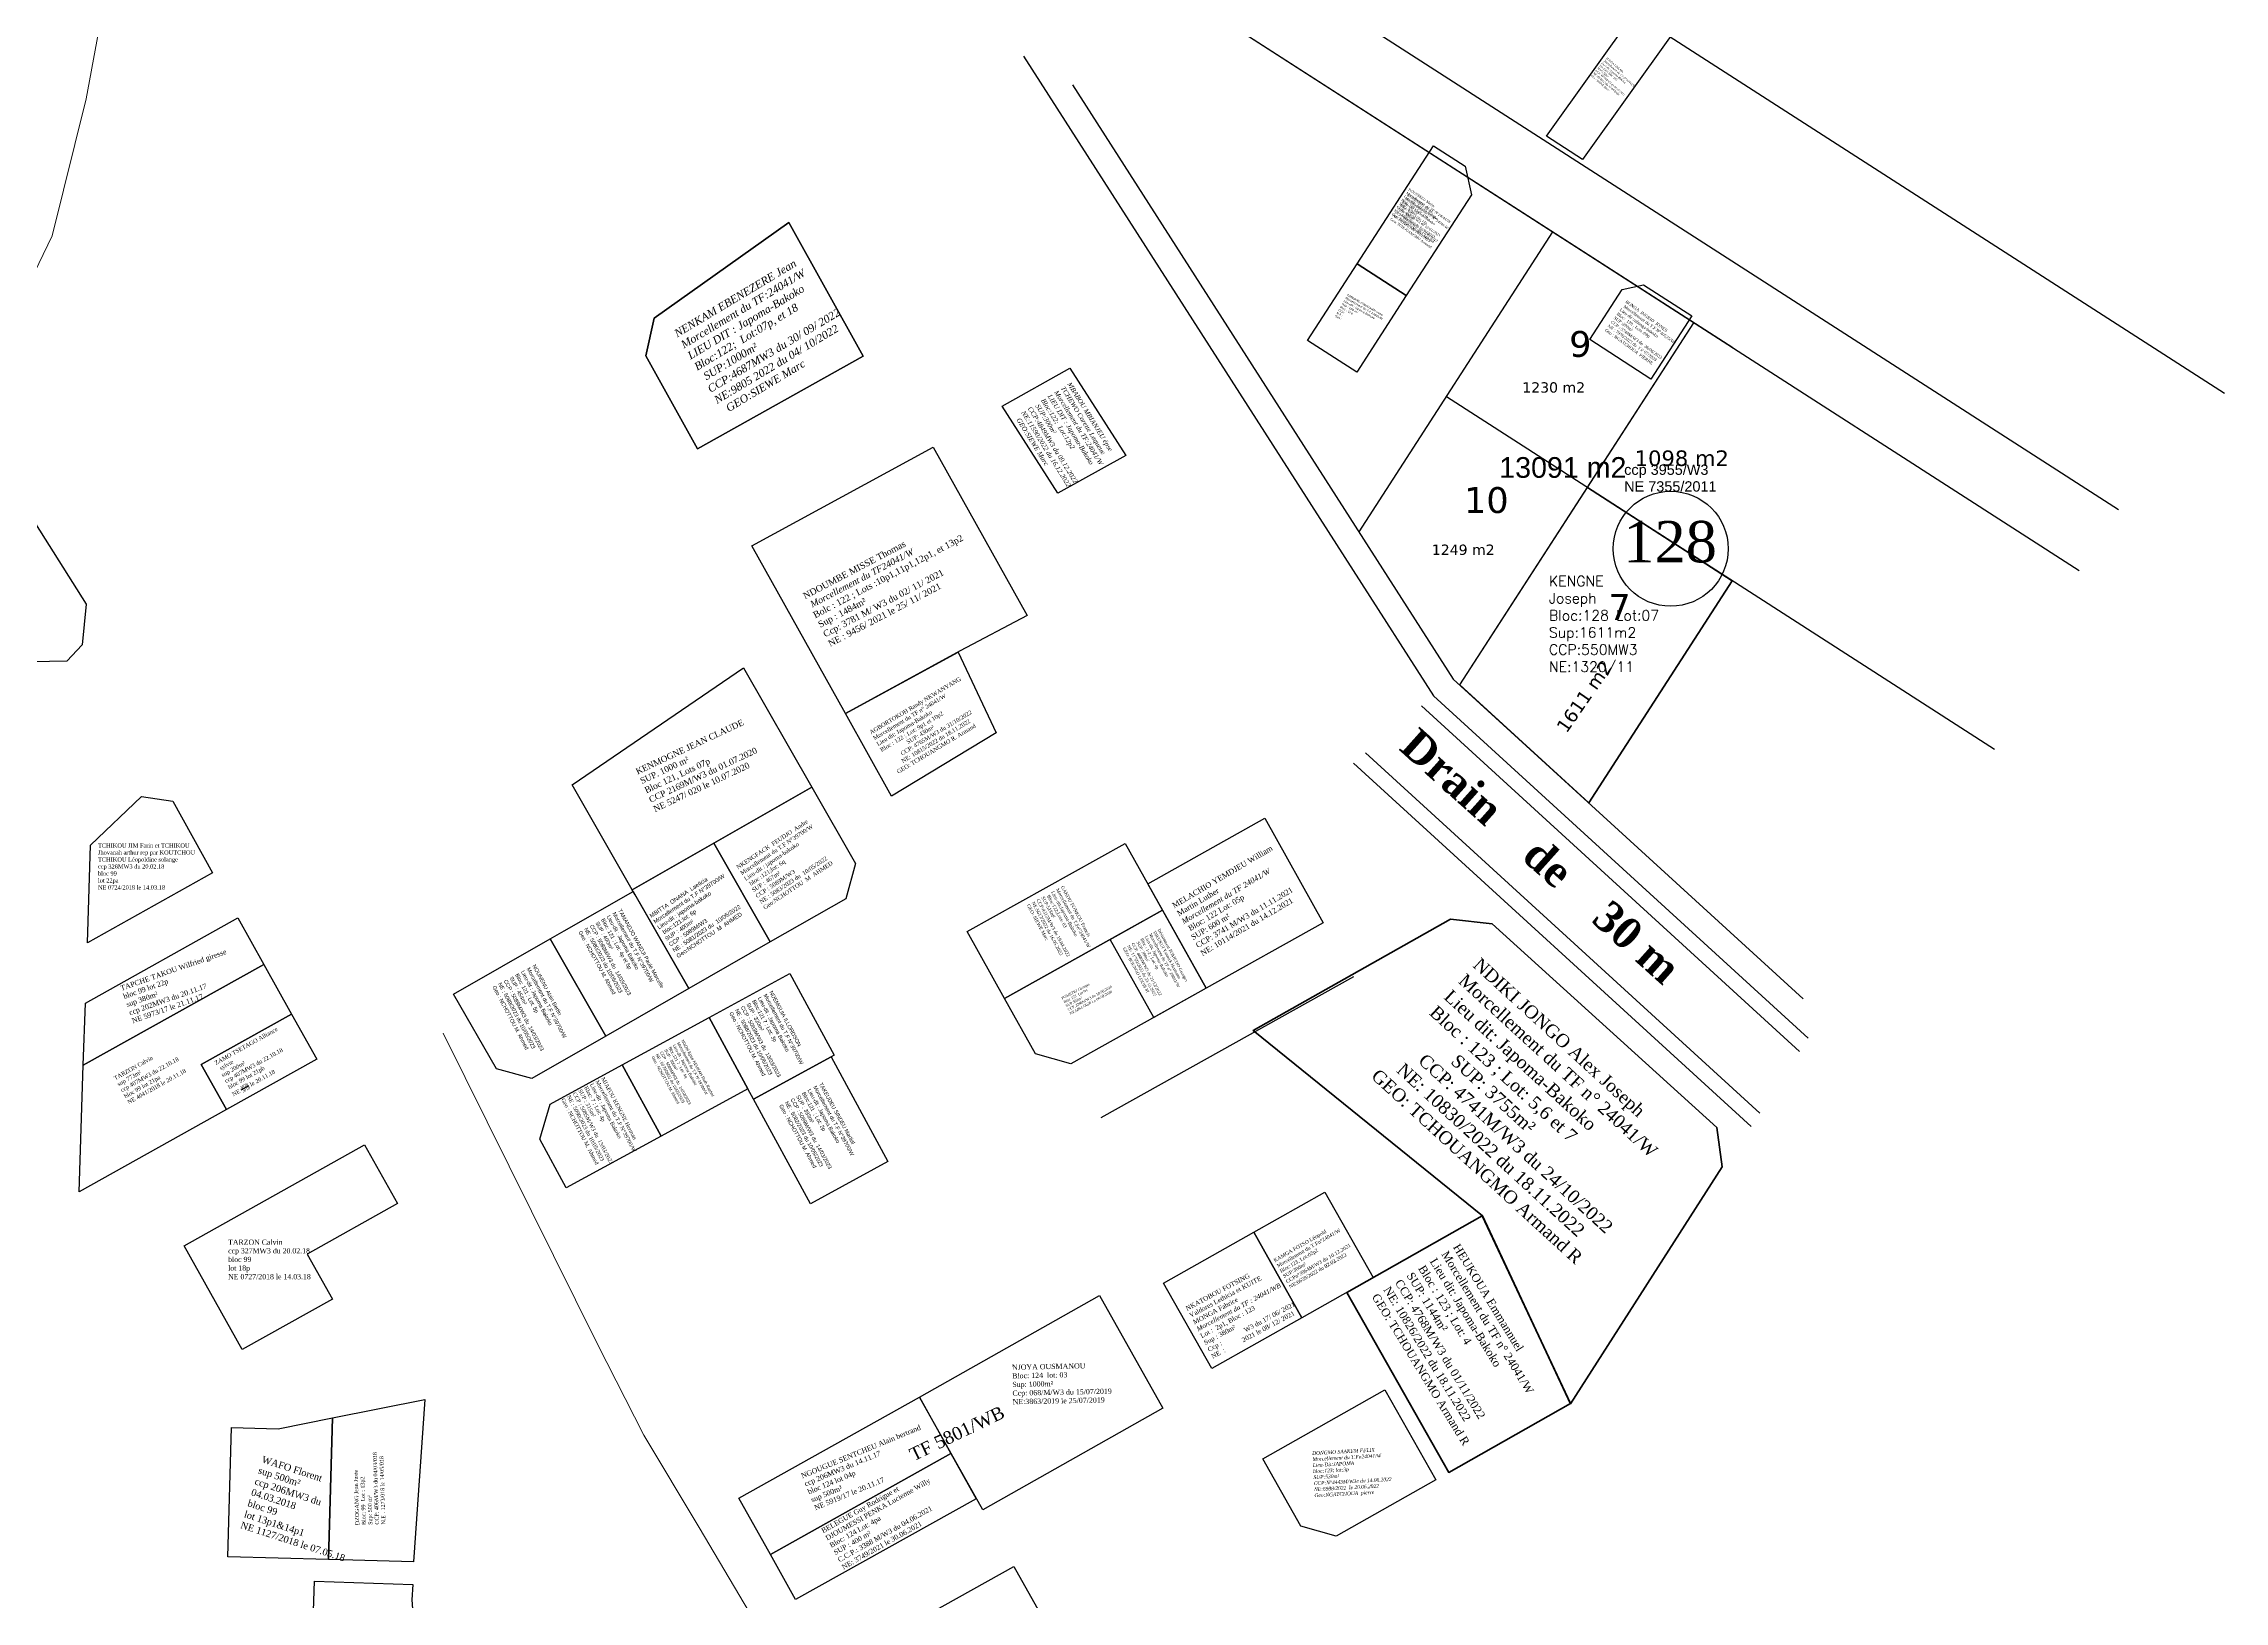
# Model space of a CAD drawing. Header units: millimetres. Extents: x 587399 to 927168, y 438565 to 1444955.
# Drawn here: x 590356 to 590777.9, y 444278.1 to 444579.3 of the extents above; entities that cross this region are included whole.
import ezdxf
from ezdxf.enums import TextEntityAlignment as Align

# ---------------------------------------------------------------- set-up
doc = ezdxf.new("R2010")
doc.units = ezdxf.units.MM
doc.header["$LTSCALE"] = 2
for name, color, linetype in [('Div_Cont', 1, 'Continuous'), ('end maj 26 02 2021', 7, 'Continuous'), ('juillet 2022', 7, 'Continuous'), ('MAJ DEC 2021', 234, 'Continuous'), ('MAJ JUIN 2021', 7, 'Continuous'), ('MAJ MARS', 7, 'Continuous'), ('MAJ NOV 2021', 7, 'Continuous'), ('Parcelle MAJ', 6, 'Continuous')]:
    doc.layers.add(name, color=color, linetype=linetype)
doc.layers.add('MAJ APRES LE 13.01.2023', color=222, linetype='Continuous', lineweight=30)
doc.layers.add('Roads_others', color=24, linetype='Continuous', lineweight=9)
doc.styles.add('Arial 1.0', font='arial.ttf', dxfattribs={"width": 0.99, "height": 0.5})
doc.styles.add('RomanS', font='romans.shx')
doc.styles.get("Standard").update_dxf_attribs({"font": 'arial.ttf'})
doc.styles.add('Times 1.0', font='times.ttf', dxfattribs={"width": 0.99, "height": 1})
doc.styles.add('Times 1.5', font='times.ttf', dxfattribs={"width": 0.99, "height": 0.75})
doc.styles.add('Verdana 1.0', font='verdana.ttf', dxfattribs={"width": 0.99, "height": 1})
doc.styles.add('Verdana 1.5', font='verdana.ttf', dxfattribs={"width": 0.99, "height": 7.5})

msp = doc.modelspace()

# ---------------------------------------------------------------- linework, layer by layer
at = {"color": 7}
msp.add_line((590609.416, 444398.823), (590560.583, 444371.546), dxfattribs=at)
at = {"flags": 128}
for points in [[(590664.221, 444585.858), (590671.229, 444581.352), (590653.762, 444556.916), (590646.756, 444561.422)], [(590624.887, 444559.57), (590631.044, 444555.612), (590632.239, 444550.088), (590619.65, 444530.59), (590610.128, 444536.711)], [(590610.13, 444536.71), (590619.65, 444530.59), (590610.07, 444515.75), (590600.55, 444521.87)], [(590610.13, 444536.71), (590619.65, 444530.59), (590610.07, 444515.75), (590600.55, 444521.87)], [(590532.962, 444461.657), (590540.291, 444446.05), (590520.081, 444433.797), (590511.16, 444449.768)], [(590603.874, 444357.214), (590613.211, 444340.667), (590599.46, 444332.906), (590590.122, 444349.453)], [(590603.874, 444357.214), (590613.211, 444340.667), (590599.46, 444332.906), (590590.122, 444349.453)], [(590615.52, 444318.988), (590625.384, 444301.584), (590606.054, 444290.697), (590599.242, 444292.594), (590591.88, 444305.637)]]:
    msp.add_lwpolyline(points, close=True, dxfattribs=at)
at = {"color": 7, "flags": 128}
msp.add_lwpolyline([(590500.186, 444544.685), (590514.604, 444518.874), (590482.557, 444500.973), (590472.513, 444518.954), (590474.152, 444526.212)], close=True, dxfattribs=at)
at = {"color": 5, "flags": 128}
for points in [[(590610.13, 444536.71), (590619.65, 444530.59), (590610.07, 444515.75), (590600.55, 444521.87)], [(590565.282, 444424.652), (590572.499, 444411.733), (590541.942, 444394.664), (590534.726, 444407.583)]]:
    msp.add_lwpolyline(points, close=True, dxfattribs=at)
at = {"color": 6, "lineweight": 40, "flags": 128}
for points in [[(590628.174, 444409.964), (590636.234, 444409.064), (590679.709, 444369.683), (590680.72, 444362.114), (590651.403, 444316.288), (590634.396, 444352.62), (590590.013, 444388.432)], [(590634.342, 444352.639), (590651.418, 444316.339), (590627.866, 444302.991), (590608.143, 444337.79)]]:
    msp.add_lwpolyline(points, close=True, dxfattribs=at)
at = {"layer": 'Div_Cont', "flags": 128}
msp.add_lwpolyline([(590474.152, 444526.212), (590472.513, 444518.954), (590482.557, 444500.973), (590514.604, 444518.874), (590500.186, 444544.685)], close=True, dxfattribs=at)
at = {"layer": 'end maj 26 02 2021'}
for p, q in [((590777.903, 444511.636), (590607.788, 444621.039)), ((590757.422, 444489.139), (590585.625, 444599.624)), ((590749.827, 444477.379), (590573.32, 444590.892)), ((590555.045, 444571.365), (590628.736, 444456.435)), ((590610.507, 444484.865), (590648.003, 444542.924)), ((590733.452, 444442.807), (590627.395, 444511.014)), ((590628.736, 444456.435), (590696.436, 444394.579))]:
    msp.add_line(p, q, dxfattribs=at)
at = {"layer": 'end maj 26 02 2021', "color": 1}
for p, q in [((590682.836, 444520.461), (590569.114, 444593.597)), ((590545.565, 444576.886), (590624.88, 444453.185)), ((590624.88, 444453.185), (590697.377, 444386.947)), ((590609.457, 444440.186), (590686.374, 444369.909))]:
    msp.add_line(p, q, dxfattribs=at)
at = {"layer": 'end maj 26 02 2021', "color": 4}
for p, q in [((590630.003, 444455.277), (590675.25, 444525.34)), ((590654.965, 444432.47), (590682.714, 444475.437))]:
    msp.add_line(p, q, dxfattribs=at)
at = {"layer": 'end maj 26 02 2021', "linetype": 'ByBlock', "ltscale": 0.0014}
for p, q in [((590654.67, 444493.472), (590675.25, 444525.339)), ((590679.009, 444477.819), (590654.67, 444493.472))]:
    msp.add_line(p, q, dxfattribs=at)
at = {"layer": 'end maj 26 02 2021', "color": 252}
for p, q in [((590622.567, 444451.236), (590695.726, 444384.391)), ((590611.77, 444442.136), (590688.024, 444372.465))]:
    msp.add_line(p, q, dxfattribs=at)
at = {"layer": 'end maj 26 02 2021', "color": 1, "flags": 128}
msp.add_lwpolyline([(590665.55, 444532.67), (590674.85, 444526.67), (590666.96, 444514.45), (590655.16, 444522.06), (590661.41, 444531.78)], close=True, dxfattribs=at)
at = {"layer": 'end maj 26 02 2021', "color": 150}
for points in [[(590329.66, 444500.41), (590330.04, 444500.43), (590338.21, 444499.02), (590342.21, 444497.41), (590349.07, 444492.81), (590354.45, 444486.45), (590364.25, 444470.91), (590363.5, 444463.04), (590360.54, 444459.88), (590333.84, 444459.34)], [(590329.66, 444500.41), (590330.04, 444500.43), (590338.21, 444499.02), (590342.21, 444497.41), (590349.07, 444492.81), (590354.45, 444486.45), (590364.25, 444470.91), (590363.5, 444463.04), (590360.54, 444459.88), (590333.84, 444459.34)], [(590560.286, 444337.215), (590572.57, 444315.439), (590537.738, 444295.779), (590525.454, 444317.555)], [(590560.286, 444337.215), (590572.57, 444315.439), (590537.738, 444295.779), (590525.454, 444317.555)], [(590429.77, 444317.1), (590427.56, 444285.68), (590411.17, 444286.14), (590411.94, 444313.53)], [(590429.77, 444317.1), (590427.56, 444285.68), (590411.17, 444286.14), (590411.94, 444313.53)]]:
    msp.add_lwpolyline(points, close=True, dxfattribs=at)
at = {"layer": 'end maj 26 02 2021', "linetype": 'ByBlock', "ltscale": 0.0014, "flags": 128}
msp.add_lwpolyline([(590654.67, 444493.472), (590682.714, 444475.437), (590654.966, 444432.469), (590630.003, 444455.277)], close=True, dxfattribs=at)
at = {"layer": 'end maj 26 02 2021', "color": 150, "lineweight": -3, "flags": 128}
for points in [[(590491.42, 444458.61), (590504.63, 444435.52), (590469.91, 444415.66), (590458.29, 444435.98)], [(590491.42, 444458.61), (590504.63, 444435.52), (590469.91, 444415.66), (590458.29, 444435.98)], [(590572.499, 444411.731), (590580.916, 444396.648), (590554.731, 444382.022), (590547.927, 444383.949), (590541.943, 444394.662)], [(590572.499, 444411.731), (590580.916, 444396.648), (590554.731, 444382.022), (590547.927, 444383.949), (590541.943, 444394.662)], [(590398.632, 444401.254), (590403.996, 444391.651), (590386.536, 444381.898), (590391.413, 444373.167), (590362.892, 444357.235), (590363.711, 444381.744)], [(590398.632, 444401.254), (590403.996, 444391.651), (590386.536, 444381.898), (590391.413, 444373.167), (590362.892, 444357.235), (590363.711, 444381.744)], [(590403.996, 444391.651), (590408.873, 444382.921), (590391.413, 444373.167), (590386.536, 444381.898)], [(590403.996, 444391.651), (590408.873, 444382.921), (590391.413, 444373.167), (590386.536, 444381.898)]]:
    msp.add_lwpolyline(points, close=True, dxfattribs=at)
at = {"layer": 'end maj 26 02 2021', "color": 150, "flags": 128}
for points in [[(590374.955, 444433.717), (590381.003, 444432.812), (590388.737, 444418.966), (590388.736, 444418.97), (590364.505, 444405.435), (590365.135, 444424.307)], [(590374.955, 444433.717), (590381.003, 444432.812), (590388.737, 444418.966), (590388.736, 444418.97), (590364.505, 444405.435), (590365.135, 444424.307)], [(590393.611, 444410.24), (590398.632, 444401.251), (590363.711, 444381.744), (590364.112, 444393.762)], [(590393.611, 444410.24), (590398.632, 444401.251), (590363.711, 444381.744), (590364.112, 444393.762)], [(590418.141, 444366.33), (590424.481, 444354.981), (590407.021, 444345.227), (590411.895, 444336.497), (590394.435, 444326.744), (590383.218, 444346.823)], [(590418.141, 444366.33), (590424.481, 444354.981), (590407.021, 444345.227), (590411.895, 444336.497), (590394.435, 444326.744), (590383.218, 444346.823)], [(590525.454, 444317.555), (590531.55, 444306.642), (590496.628, 444287.137), (590490.532, 444298.047), (590525.454, 444317.555)], [(590525.454, 444317.555), (590531.55, 444306.642), (590496.628, 444287.137), (590490.532, 444298.047), (590525.454, 444317.555)], [(590411.94, 444313.53), (590411.17, 444286.14), (590391.7, 444286.69), (590392.4, 444311.68), (590401.42, 444311.42)], [(590411.94, 444313.53), (590411.17, 444286.14), (590391.7, 444286.69), (590392.4, 444311.68), (590401.42, 444311.42)], [(590408.447, 444281.993), (590427.485, 444281.357), (590427.256, 444278.339), (590428.872, 444256.297), (590407.612, 444257.007)], [(590408.447, 444281.993), (590427.485, 444281.357), (590427.256, 444278.339), (590428.872, 444256.297), (590407.612, 444257.007)]]:
    msp.add_lwpolyline(points, close=True, dxfattribs=at)
at = {"layer": 'end maj 26 02 2021', "color": 150, "linetype": 'ByBlock', "lineweight": -3, "ltscale": 0.0014, "flags": 128}
msp.add_lwpolyline([(590543.741, 444284.815), (590549.837, 444273.902), (590514.915, 444254.396), (590508.819, 444265.308)], close=True, dxfattribs=at)
msp.add_lwpolyline([(590543.741, 444284.815), (590549.837, 444273.902), (590514.915, 444254.396), (590508.819, 444265.308)], close=True, dxfattribs=at)
at = {"layer": 'end maj 26 02 2021'}
msp.add_circle((590670.792, 444481.636), 11.122, dxfattribs=at)
at = {"layer": 'MAJ APRES LE 13.01.2023', "color": 6, "lineweight": 30, "flags": 128}
msp.add_lwpolyline([(590624.887, 444559.57), (590631.044, 444555.612), (590632.239, 444550.088), (590619.65, 444530.59), (590610.128, 444536.711)], close=True, dxfattribs=at)
at = {"layer": 'MAJ APRES LE 13.01.2023', "color": 232, "lineweight": 30, "flags": 128}
for points in [[(590504.63, 444435.52), (590513.071, 444420.77), (590511.211, 444413.944), (590496.615, 444405.595), (590485.694, 444424.689)], [(590485.694, 444424.688), (590496.616, 444405.594), (590480.833, 444396.566), (590470.467, 444414.687), (590469.911, 444415.659)], [(590470.081, 444415.343), (590480.834, 444396.563), (590464.788, 444387.384), (590454.034, 444406.175), (590456.726, 444407.712)], [(590454.052, 444406.185), (590464.792, 444387.386), (590450.454, 444379.181), (590443.631, 444381.037), (590435.342, 444395.495)]]:
    msp.add_lwpolyline(points, close=True, dxfattribs=at)
at = {"layer": 'MAJ APRES LE 13.01.2023', "flags": 128}
for points in [[(590500.376, 444399.469), (590508.981, 444383.679), (590508.363, 444383.343), (590493.363, 444375.185), (590492.273, 444377.186), (590484.766, 444390.962)], [(590484.765, 444390.962), (590492.248, 444377.175), (590475.479, 444368.036), (590467.972, 444381.81)], [(590467.972, 444381.81), (590475.479, 444368.036), (590457.148, 444358.048), (590452.034, 444367.431), (590454.032, 444374.214)], [(590508.363, 444383.343), (590519.369, 444363.126), (590504.385, 444354.961), (590493.363, 444375.185)]]:
    msp.add_lwpolyline(points, close=True, dxfattribs=at)
at = {"layer": 'MAJ DEC 2021', "flags": 128}
for points in [[(590592.283, 444429.495), (590603.564, 444409.299), (590580.916, 444396.648), (590569.639, 444416.846)], [(590592.283, 444429.495), (590603.564, 444409.299), (590580.916, 444396.648), (590569.639, 444416.846)], [(590590.122, 444349.453), (590599.46, 444332.906), (590582.042, 444323.077), (590572.704, 444339.624)], [(590590.122, 444349.453), (590599.46, 444332.906), (590582.042, 444323.077), (590572.704, 444339.624)]]:
    msp.add_lwpolyline(points, close=True, dxfattribs=at)
at = {"layer": 'MAJ JUIN 2021', "flags": 128}
msp.add_lwpolyline([(590531.552, 444306.638), (590536.422, 444297.908), (590501.502, 444278.408), (590496.632, 444287.138)], close=True, dxfattribs=at)
msp.add_lwpolyline([(590531.552, 444306.638), (590536.422, 444297.908), (590501.502, 444278.408), (590496.632, 444287.138)], close=True, dxfattribs=at)
at = {"layer": 'MAJ MARS', "flags": 128}
msp.add_lwpolyline([(590603.874, 444357.214), (590613.211, 444340.667), (590599.46, 444332.906), (590590.122, 444349.453)], close=True, dxfattribs=at)
msp.add_lwpolyline([(590603.874, 444357.214), (590613.211, 444340.667), (590599.46, 444332.906), (590590.122, 444349.453)], close=True, dxfattribs=at)
at = {"layer": 'MAJ NOV 2021', "flags": 128}
msp.add_lwpolyline([(590528.129, 444501.274), (590546.317, 444468.714), (590533.344, 444461.865), (590511.16, 444449.768), (590493.04, 444482.205)], close=True, dxfattribs=at)
msp.add_lwpolyline([(590528.129, 444501.274), (590546.317, 444468.714), (590533.344, 444461.865), (590511.16, 444449.768), (590493.04, 444482.205)], close=True, dxfattribs=at)
at = {"layer": 'Parcelle MAJ', "color": 6, "lineweight": 30, "flags": 128}
for points in [[(590554.55, 444516.55), (590565.36, 444499.69), (590552.26, 444492.37), (590541.45, 444509.23)], [(590572.499, 444411.731), (590580.916, 444396.648), (590570.807, 444391.001), (590562.39, 444406.084)]]:
    msp.add_lwpolyline(points, close=True, dxfattribs=at)
at = {"layer": 'Roads_others'}
for points in [[(590213.586, 444496.541), (590267.447, 444498.972), (590317.556, 444502.018), (590327.534, 444503.951), (590335.334, 444508.204), (590348.264, 444522.577), (590357.714, 444542.131), (590364.238, 444568.613), (590368.058, 444589.256)], [(590518.386, 444217.969), (590511.521, 444234.08), (590501.631, 444255.041), (590498.092, 444263.505), (590492.573, 444275.914), (590482.876, 444292.32), (590472.146, 444310.207), (590463.192, 444327.797), (590433.358, 444387.96)]]:
    msp.add_lwpolyline(points, dxfattribs=at)

# ---------------------------------------------------------------- texts
at = {"color": 3, "attachment_point": 1}
for s, insert, char_height, width, rotation in [('\\A1;{\\fTimes New Roman|b0|i0|c0|p18;KOUESSEU Moise       \\P\\C1;Morcellement  du TF N°24041/W\\P\\C256;Lieu-dit : Japoma-Bakoko \\PBloc: 128 ; Lot: 11p \\PSUP : 300m²\\P\\pt10.95;CCP : 4945M/W3 du 12/01/2023\\P\\ptz;NE : 8406/2023 du 01/08/2023\\P\\C1;Geo: TCHOUANGMO Armand}', (590620.295, 444551.392), 0.49278, 10.62048, 325.81596), ('{\\fTimes New Roman|b0|i0|c0|p18;BONGA  INGRID  JONES\\P \\C1;Morcellement du T.F N°40575/W   \\P\\C256;Lieu-dit :mbanga-bakoko\\PBloc:  128 , Lots :09p\\PSUP :200m²\\PCCP : 5744M/W3 du  26/06/2023\\PNE : 7976/2023 du  13/ 07/2023\\P\\C1;Geo : NGATCHOUA  PIERRE }', (590662.323, 444529.728), 0.57985, 15.39075, 323.98145)]:
    msp.add_mtext(s, dxfattribs=dict(at, insert=insert, char_height=char_height, width=width, rotation=rotation))
at = {"attachment_point": 1}
for s, insert, char_height, width, rotation in [('{\\fTimes New Roman|b0|i1|c0|p18;NENKAM EBENEZERE Jean\\P\\C1;Morcellement du TF:24041/W\\C256;\\PLIEU DIT : Japoma-Bakoko\\PBloc:122;  Lot:07p, et 18   \\P SUP:1000m²\\PCCP:4687MW3 du 30/ 09/ 2022\\PNE:9805 2022 du 04/ 10/2022   \\P\\C1;  GEO:SIEWE Marc}', (590477.848, 444523.757), 1.5, 33.08188, 30.95319), ('{\\fVerdana|b0|i0|c0|p34;KAMNANG CHWANKAM Irene\\P\\C1;Morcellement du T.F 24041/W\\P\\C0;Lieu-dit : Japoma-Bakoko\\PSup : 200 m²\\PBloc : 128 ; Lot : 11p2\\PCCp: 4429M/W3 du 07-06-2022\\PN.E : 6750/2022 du 16-06-2022\\P\\C1;Géo : NOUNAMO FOTSO}', (590608.332, 444530.929), 0.4, 54.25528, 329.95512), ('{\\fVerdana|b0|i0|c0|p34;KAMNANG CHWANKAM Irene\\P\\C1;Morcellement du T.F 24041/W\\P\\C0;Lieu-dit : Japoma-Bakoko\\PSup : 200 m²\\PBloc : 128 ; Lot : 11p2\\PCCp: 4429M/W3 du 07-06-2022\\PN.E : 6750/2022 du 16-06-2022\\P\\C1;Géo : NOUNAMO FOTSO}', (590608.332, 444530.929), 0.4, 54.25528, 329.95512), ('{\\fTimes New Roman|b0|i1|c0|p18;MBABOU MBIANJEU épse TCHEWO Corette Laqueue \\C1;Morcellement du TF:24041/W\\C256;\\PLIEU DIT : Japoma-Bakoko\\PBloc:122;  Lot:12p2   \\P SUP:300m²\\PCCP:4849MW3 du 09.12.2022\\PNE:11590/2022 du 16.12.2022   \\P\\C1;  GEO:SIEWE Marc}', (590554.811, 444513.95), 0.9, 19.84913, 301.7367), ('\\A1;{\\fTimes New Roman|b0|i0|c0|p18;AGBORTOKOH Randy NKWANYANG\\P\\C1;Morcellement du TF n° 24041/W\\C256;      \\PLieu dit: Japoma-Bakoko \\PBloc : 122 ; Lot: 9p1 et 10p2                                                       SUP: 430m²                                                          CCP: 4765M/W3 du 31/10/2022                              NE: 10815/2022 du 18.11.2022                            GEO: TCHOUANGMO R. Armand}', (590515.691, 444446.398), 0.794044, 25.16907, 31.00944), ('{\\fTimes New Roman|b0|i0|c0|p18;GAKOU FONKOU Francis\\P\\C1;Morcellement du T.Fn%%D24041/W\\P\\C256;Lieu-dit:Japoma-Bakoko\\P Bloc:122;Lots: 03\\C1;\\P\\C256;SUP:518m²\\PCCP:4312M/W3 du 19.04.2022\\PNE:5617/2022 du 16.05.2022\\PGEO: SIEWE Marc}', (590553.364, 444416.558), 0.64391, 21.85662, 298.43943), ('{\\fTimes New Roman|b0|i0|c186|p18;\\W0.99;\\C1;Désistement FOMETIO Georges \\P\\A1;\\fTimes New Roman|b0|i0|c0|p18;\\W1;\\C256;DJEUKUI Yannick Hermann \\P\\C1;Morcellement du TF n° 24041/W\\C256;      \\PLieu dit: Japoma-Bakoko \\PBloc : 1-2 ; Lot: 4p                                                       SUP: 200m²                                                          CCP: 4880M/W3 du 21/12/2022                              NE: 11769/2022 du 23.12.2022                            \\C1;GEO: BOUNGO LOUIS M}', (590572.022, 444408.228), 0.573075, 18.16495, 298.23117), ('\\A1;{\\fTimes New Roman|b0|i0|c0|p18;NDIKI JONGO Alex Joseph\\P\\C1;Morcellement du TF n° 24041/W\\C256;      \\PLieu dit: Japoma-Bakoko \\PBloc : 123 ; Lot: 5,6 et 7                                                       SUP: 3755m²                                                          CCP: 4741M/W3 du 24/10/2022                              NE: 10830/2022 du 18.11.2022                             GEO: TCHOUANGMO Armand R}', (590634.051, 444402.727), 2.497082, 79.15082, 317.53225), ('{\\fTimes New Roman|b0|i0|c0|p18;KAMGA FOTSO L\\H1.083x;é\\H0.9234x;opold\\PMorcellement du T.Fn%%D24041/W\\PBloc:123, Lot:02p2\\PSUP:300m²\\PCCPn%%D3964M/W3 du 10.12.2021\\PNE:0659/2022 du 07.03.2022}', (590593.859, 444344.285), 0.7, 15.3322, 29.99292), ('{\\fTimes New Roman|b0|i0|c0|p18;KAMGA FOTSO L\\H1.083x;é\\H0.9234x;opold\\PMorcellement du T.Fn%%D24041/W\\PBloc:123, Lot:02p2\\PSUP:300m²\\PCCPn%%D3964M/W3 du 10.12.2021\\PNE:0659/2022 du 07.03.2022}', (590593.859, 444344.285), 0.7, 15.3322, 29.99292), ('\\A1;{\\fTimes New Roman|b0|i0|c0|p18;HEUKOUA Emmannuel\\P\\C1;Morcellement du TF n° 24041/W\\C256;      \\PLieu dit: Japoma-Bakoko \\PBloc : 123 ; Lot: 4                                                       SUP: 1144m²                                                          CCP: 4768M/W3 du 01/11/2022                              NE: 10826/2022 du 18.11.2022                             GEO: TCHOUANGMO Armand R}', (590629.954, 444347.404), 1.576807, 49.98056, 301.51328)]:
    msp.add_mtext(s, dxfattribs=dict(at, insert=insert, char_height=char_height, width=width, rotation=rotation))
at = {"layer": 'end maj 26 02 2021', "style": 'Verdana 1.0', "width": 0.99}
for s, p in [('9', (590653.308, 444521.229)), ('10', (590635.126, 444491.04)), ('7', (590660.892, 444470.344))]:
    msp.add_text(s, height=5, dxfattribs=at).set_placement(p, align=Align.MIDDLE)
at = {"layer": 'end maj 26 02 2021', "color": 5, "style": 'Verdana 1.5', "width": 0.99}
for s, height, p in [('1230 m2', 2, (590648.158, 444512.82)), ('1098 m2', 3, (590672.935, 444499.139)), ('1249 m2', 2, (590630.658, 444481.435))]:
    msp.add_text(s, height=height, dxfattribs=at).set_placement(p, align=Align.MIDDLE_CENTER)
at = {"layer": 'end maj 26 02 2021', "color": 1, "style": 'Arial 1.0', "width": 0.99}
msp.add_text('13091 m2', height=4, dxfattribs=at).set_placement((590649.927, 444497.345), align=Align.MIDDLE_CENTER)
at = {"layer": 'end maj 26 02 2021', "linetype": 'ByBlock', "ltscale": 0.0014}
for s, p in [('ccp 3955/W3', (590661.795, 444495.915)), ('NE 7355/2011', (590661.795, 444492.677))]:
    msp.add_text(s, height=2, dxfattribs=at).set_placement(p)
at = {"layer": 'end maj 26 02 2021', "color": 5, "style": 'Verdana 1.5', "width": 0.99}
msp.add_text('1611 m2', height=2.6, rotation=55.29907, dxfattribs=at).set_placement((590654.06, 444453.033), align=Align.MIDDLE_CENTER)
at = {"layer": 'end maj 26 02 2021', "insert": (590661.61, 444486.992), "char_height": 8, "width": 38.12498, "attachment_point": 1}
msp.add_mtext('{\\fTimes New Roman|b0|i0|c0|p18;128}', dxfattribs=at)
at = {"layer": 'end maj 26 02 2021', "linetype": 'ByBlock', "insert": (590647.243, 444476.369), "char_height": 1.98895, "width": 192.87915, "attachment_point": 1, "style": 'RomanS'}
msp.add_mtext('KENGNE\\PJoseph\\PBloc:128 Lot:07\\PSup:1611m2\\PCCP:550MW3\\PNE:1320/11', dxfattribs=at)
at = {"layer": 'end maj 26 02 2021', "color": 150, "linetype": 'ByBlock', "lineweight": -3, "ltscale": 0.0014, "attachment_point": 1, "style": 'Times 1.0'}
for s, insert, char_height, width, rotation in [('{\\C256;KENMOGNE JEAN CLAUDE\\PSUP. 1000 m²\\PBloc 121, Lots 07p\\PCCP 2169M/W3 du 01.07.2020\\PNE 5247/ 020 le 10.07.2020}', (590470.433, 444439.015), 1.2, 80.63477, 25.1027), ('{\\C256;KENMOGNE JEAN CLAUDE\\PSUP. 1000 m²\\PBloc 121, Lots 07p\\PCCP 2169M/W3 du 01.07.2020\\PNE 5247/ 020 le 10.07.2020}', (590470.433, 444439.015), 1.2, 80.63477, 25.1027), ('TAPCHE TAKOU Wilfried giresse\\Pbloc 99 lot 22p\\Psup 380m²\\Pccp 202MW3 du 20.11.17\\PNE 5973/17 le 21.11.17', (590370.775, 444397.069), 1, 28.7133, 19.36608), ('TAPCHE TAKOU Wilfried giresse\\Pbloc 99 lot 22p\\Psup 380m²\\Pccp 202MW3 du 20.11.17\\PNE 5973/17 le 21.11.17', (590370.775, 444397.069), 1, 28.7133, 19.36608), ('{\\fTimes New Roman|b0|i0|c186|p18;\\C7;FOMETIO Georges \\PBloc 122  Lot 04\\PSUP.592m²\\PCCP.2296M/W3 du 10.08.2020\\PNE.6084 /2020 Le 08.09.2020}', (590552.88, 444394.884), 0.5, 18.88559, 27.98545), ('\\A1;{\\fTimes New Roman|b0|i0|c186|p18;ZAMO TSETAGO Alliance}\\P{\\fTimes New Roman|b0|i0|c186|p18; sylvie\\Psup 200m²\\Pccp 407MW3 du 22.10.18\\Pbloc 99 lot 21pb\\PNE \\H0.7x;\\S4038/2018;\\H1.429x; le 20.11.18}', (590388.999, 444382.467), 0.8, 25.85709, 29.18594), ('\\A1;{\\fTimes New Roman|b0|i0|c186|p18;ZAMO TSETAGO Alliance}\\P{\\fTimes New Roman|b0|i0|c186|p18; sylvie\\Psup 200m²\\Pccp 407MW3 du 22.10.18\\Pbloc 99 lot 21pb\\PNE \\H0.7x;\\S4038/2018;\\H1.429x; le 20.11.18}', (590388.999, 444382.467), 0.8, 25.85709, 29.18594), ('\\A1;TARZON Calvin\\P{\\fTimes New Roman|b0|i0|c186|p18;sup }773{\\fTimes New Roman|b0|i0|c186|p18;m²\\Pccp 407MW3 du 22.10.18\\Pbloc 99 lot 21p}a{\\fTimes New Roman|b0|i0|c186|p18;\\PNE \\fTimes New Roman|b0|i0|c0|p18;\\H1x;4041/2018\\fTimes New Roman|b0|i0|c186|p18;\\H1x; le 20.11.18}', (590369.523, 444379.53), 0.8, 25.85709, 29.18594), ('\\A1;TARZON Calvin\\P{\\fTimes New Roman|b0|i0|c186|p18;sup }773{\\fTimes New Roman|b0|i0|c186|p18;m²\\Pccp 407MW3 du 22.10.18\\Pbloc 99 lot 21p}a{\\fTimes New Roman|b0|i0|c186|p18;\\PNE \\fTimes New Roman|b0|i0|c0|p18;\\H1x;4041/2018\\fTimes New Roman|b0|i0|c186|p18;\\H1x; le 20.11.18}', (590369.523, 444379.53), 0.8, 25.85709, 29.18594), ('{\\C1;TF 5801/WB}', (590523.239, 444307.382), 2.50081, 149.97693, 25.70293), ('{\\C1;TF 5801/WB}', (590523.239, 444307.382), 2.50081, 149.97693, 25.70293), ('NGOUGUE SENTCHEU Alain bertrand\\Pccp 206MW3 du 14.11.17\\Pbloc 124 lot 04p\\Psup 500m²\\PNE 5919/17 le 20.11.17', (590502.439, 444302.744), 1, 47.11553, 22.43182), ('NGOUGUE SENTCHEU Alain bertrand\\Pccp 206MW3 du 14.11.17\\Pbloc 124 lot 04p\\Psup 500m²\\PNE 5919/17 le 20.11.17', (590502.439, 444302.744), 1, 47.11553, 22.43182), ('{\\fTimes New Roman|b0|i0|c186|p18;WAFO Florent\\Psup 500m²\\Pccp 206MW3 du 04.03.2018\\Pbloc 99 }\\P{\\fTimes New Roman|b0|i0|c186|p18;lot 13p1&14p1\\PNE 1127/2018 le 07.05.18}', (590398.54, 444306.233), 1.33468, 20.29684, 342), ('{\\fTimes New Roman|b0|i0|c186|p18;WAFO Florent\\Psup 500m²\\Pccp 206MW3 du 04.03.2018\\Pbloc 99 }\\P{\\fTimes New Roman|b0|i0|c186|p18;lot 13p1&14p1\\PNE 1127/2018 le 07.05.18}', (590398.54, 444306.233), 1.33468, 20.29684, 342)]:
    msp.add_mtext(s, dxfattribs=dict(at, insert=insert, char_height=char_height, width=width, rotation=rotation))
at = {"layer": 'end maj 26 02 2021', "insert": (590622.074, 444447.308), "char_height": 6, "width": 214.26, "attachment_point": 1, "rotation": 318.21669}
msp.add_mtext('{\\fTimes New Roman|b1|i0|c0|p18;Drain    de    30 m}', dxfattribs=at)
at = {"layer": 'end maj 26 02 2021', "color": 150, "linetype": 'ByBlock', "lineweight": -3, "ltscale": 0.0014, "attachment_point": 1, "style": 'Times 1.0'}
for s, insert, char_height, width in [('TCHIKOU JIM Farin et TCHIKOU Jhovanah arthur rep par KOUTCHOU TCHIKOU Léopoldine solange{\\fTimes New Roman|b0|i0|c186|p18; \\Pccp 32}8{\\fTimes New Roman|b0|i0|c186|p18;MW3 du 20.02.18\\Pbloc 99\\Plot }22{\\fTimes New Roman|b0|i0|c186|p18;p}a{\\fTimes New Roman|b0|i0|c186|p18;\\PNE 072}4{\\fTimes New Roman|b0|i0|c186|p18;/2018 le 14.03.18}', (590366.557, 444424.642), 0.810685, 19.26503), ('TCHIKOU JIM Farin et TCHIKOU Jhovanah arthur rep par KOUTCHOU TCHIKOU Léopoldine solange{\\fTimes New Roman|b0|i0|c186|p18; \\Pccp 32}8{\\fTimes New Roman|b0|i0|c186|p18;MW3 du 20.02.18\\Pbloc 99\\Plot }22{\\fTimes New Roman|b0|i0|c186|p18;p}a{\\fTimes New Roman|b0|i0|c186|p18;\\PNE 072}4{\\fTimes New Roman|b0|i0|c186|p18;/2018 le 14.03.18}', (590366.557, 444424.642), 0.810685, 19.26503), ('TARZON Calvin \\Pccp 327MW3 du 20.02.18\\Pbloc 99\\Plot 18p\\PNE 0727/2018 le 14.03.18', (590391.727, 444348.025), 1, 23.7639), ('TARZON Calvin \\Pccp 327MW3 du 20.02.18\\Pbloc 99\\Plot 18p\\PNE 0727/2018 le 14.03.18', (590391.727, 444348.025), 1, 23.7639)]:
    msp.add_mtext(s, dxfattribs=dict(at, insert=insert, char_height=char_height, width=width))
at = {"layer": 'end maj 26 02 2021', "attachment_point": 1}
for s, width, heights, insert, char_height, rotation in [('{\\fTimes New Roman|b0|i0|c0|p18;NJOYA OUSMANOU\\PBloc: 124  lot: 03\\PSup: 1000m²\\PCcp: 068/M/W3 du 15/07/2019\\PNE:3863/2019 le 25/07/2019}', 77.99188, [19.909], (590543.35, 444323.84), 1, 1.12534), ('{\\fTimes New Roman|b0|i0|c0|p18;NJOYA OUSMANOU\\PBloc: 124  lot: 03\\PSup: 1000m²\\PCcp: 068/M/W3 du 15/07/2019\\PNE:3863/2019 le 25/07/2019}', 77.99188, [19.909], (590543.35, 444323.84), 1, 1.12534), ('{\\fTimes New Roman|b0|i0|c0|p18;DZOGANG Jean Juste\\PBloc: 99  Lot : 13p2\\PSup: 500 m²\\PCCP: 406M/W3 du 04/03/018\\PN.E . 1273/018 le 14/05/018}', 67.1179, [18.201], (590416.34, 444292.783), 0.75932, 91.70755), ('{\\fTimes New Roman|b0|i0|c0|p18;DZOGANG Jean Juste\\PBloc: 99  Lot : 13p2\\PSup: 500 m²\\PCCP: 406M/W3 du 04/03/018\\PN.E . 1273/018 le 14/05/018}', 67.1179, [18.201], (590416.34, 444292.783), 0.75932, 91.70755)]:
    msp.add_mtext_dynamic_manual_height_columns(s, width=width, gutter_width=12.5, heights=heights, dxfattribs=dict(at, insert=insert, char_height=char_height, rotation=rotation))
at = {"layer": 'juillet 2022', "color": 7, "insert": (590658.478, 444576.712), "char_height": 0.38157, "width": 298.87492, "attachment_point": 1, "rotation": 319.19787}
msp.add_mtext('{\\fTimes New Roman|b0|i1|c0|p18;YOUDA GISLAIN  \\P\\C1;Morcellement du T.F.N°24041/W\\P\\C7;Lieu-dit :Japoma-Bakoko\\PLot:13P; Bloc:129\\PSUP:250m²\\PCCP:4477M/W3 du 05.07.2022\\PNE: 8549/22 du 31/08/2022\\PGeo : SIEWE Marc}', dxfattribs=at)
at = {"layer": 'MAJ APRES LE 13.01.2023', "color": 6, "lineweight": 30, "insert": (590620.046, 444550.322), "char_height": 0.48888, "width": 17.2548, "attachment_point": 1, "rotation": 324.72432}
msp.add_mtext('\\A1;{\\fTimes New Roman|b0|i0|c0|p18;\\C3;KOUESSEU Moise   \\P\\C1;Morcellement du TF N° 24041/W \\P\\C7;Lieu-dit: Japoma-Bakoko\\PBloc: 128 ; Lots: 11p\\PSUP: 300m²\\PCCP: 4945M/W5  du 12/01/2023\\PNE: 685/2023 du 26/01/2023\\P\\C1;Geo: TCHOUANGMO Armand}', dxfattribs=at)
at = {"layer": 'MAJ APRES LE 13.01.2023', "color": 232, "lineweight": 30, "attachment_point": 1}
for s, insert, char_height, width, rotation in [('\\A1;{\\fTimes New Roman|b0|i0|c186|p18;NKENGFACK  FEUDJO  Andre\\P\\C1;Morcellement du T.F N°39700/W      \\P\\C256;Lieu-dit : japoma-bakoko\\P bloc :121;lot: 6\\fTimes New Roman|b0|i0|c0|p18;q\\fTimes New Roman|b0|i0|c186|p18;\\PSUP : 467m²\\PCCP : 5089M/W3 \\PNE : 5083/2023 du  10/05/2022\\P\\C1;Geo:NCHOTTOU  M  AHMED}', (590489.945, 444420.27), 0.80057, 17.37843, 33.67032), ('\\A1;MBITTA  ONANA  Laeticia\\P{\\C1;Morcellement du T.F N°39700/W      \\P\\C256;Lieu-dit : japoma-bakoko\\P bloc:121;lot: 6p \\PSUP : 400m²\\PCCP : 5089M/W3 \\PNE : 5081/2023 du  10/05/2022\\P\\C1;Geo:NCHOTTOU  M  AHMED}', (590473.163, 444410.883), 0.80057, 17.37843, 33.67032), ('TAMANDJO WANDJI Paule Marcelle    {\\C1;\\PMorcellement du T.F N°39700/W\\C3;   \\P\\C256;Lieu-dit : Japoma Bakoko \\PBloc: 121 ; Lot: 4p et 5p  \\PSUP : 400m²\\PCCP : 5089M/W3 du  14/03/2023\\PNE : 5080/2023 du 10/05/2023 \\P\\C1;Geo : NCHOTTOU M. Ahmed}', (590467.791, 444412.062), 0.75011, 18.85465, 298.78677), ('NOUNENU Alain Bertin  {\\C1;\\PMorcellement du T.F N°39700/W\\C3;   \\P\\C256;Lieu-dit : Japoma Bakoko \\PBloc: 121 ; Lot: 5p  \\PSUP : 454m²\\PCCP : 5089M/W3 du  14/03/2023\\PNE : 5089/2023 du 10/05/2023 \\P\\C1;Geo : NCHOTTOU M. Ahmed}', (590451.219, 444401.338), 0.75011, 18.85465, 297.79669)]:
    msp.add_mtext(s, dxfattribs=dict(at, insert=insert, char_height=char_height, width=width, rotation=rotation))
at = {"layer": 'MAJ APRES LE 13.01.2023', "attachment_point": 1}
for s, insert, char_height, width, rotation in [('NDEMGUIA ILLORDSON   {\\C1;\\PMorcellement du T.F N°39700/W\\C3;   \\P}Lieu-dit : Japoma Bakoko \\PBloc:121 7 ; Lot: 3p  \\PSUP : 320m²\\PCCP : 5083M/W3 du  13/03/2023\\PNE : 5088/2023 du 10/05/2023 \\P{\\C1;Geo : NCHOTTOU M. Ahmed}', (590497.052, 444396.244), 0.75011, 18.85465, 297.79669), ('NGOH Epse KEUKAH Ruth Rachel    {\\C1;\\PMorcellement du T.F N°39700/W\\C3;   \\P}Lieu-dit : Japoma Bakoko \\PBloc:121 7 ; Lot: 4q  \\PSUP : 300m²\\PCCP : 5089M/W3 du  14/03/2023\\PNE : 5079/2023 du 10/05/2023 \\P{\\C1;Geo : NCHOTTOU M. Ahmed}', (590479.856, 444386.749), 0.56331, 14.15922, 298.78677), ('{\\fTimes New Roman|b0|i0|c0|p18;MIAFOU KENGNE Herman  \\C1;\\PMorcellement du T.F N°39700/W\\C3;   \\P\\C256;Lieu-dit : Japoma Bakoko \\PBloc: 7 ; Lot: 4p  \\PSUP : 315m²\\PCCP : 5085M/W3 du  13/03/2023\\PNE : 5090/2023 du 10/05/2023 \\P\\C1;Geo : NCHOTTOU M. Ahmed}', (590464.551, 444379.548), 0.75011, 18.85465, 297.79669), ('TAKEUDEU SINDEU Martial    {\\C1;\\PMorcellement du T.F N°39700/W\\C3;   \\P}Lieu-dit : Japoma Bakoko \\PBloc:121  ; Lot: 2p \\PSUP : 393m²\\PCCP : 5089M/W3 du  14/03/2023\\PNE : 5082/2023 du 10/05/2023 \\P{\\C1;Geo : NCHOTTOU M. Ahmed}', (590506.631, 444378.489), 0.75011, 18.85465, 298.78677)]:
    msp.add_mtext(s, dxfattribs=dict(at, insert=insert, char_height=char_height, width=width, rotation=rotation))
at = {"layer": 'MAJ DEC 2021', "attachment_point": 1}
for s, insert, char_height, width, rotation in [('{\\fTimes New Roman|b0|i0|c0|p18;MELACHIO YEMDJEU William Martin Luther\\P\\fTimes New Roman|b0|i1|c0|p18;\\C1;Morcellement du TF 24041/W\\P \\fTimes New Roman|b0|i0|c0|p18;\\C7;Bloc: 122 Lot: 05p\\PSUP: 600 m²\\PCCP: 3741 M/W3 du 11.11.2021\\PNE: 10114/2021 du 14.12.2021}', (590574.216, 444413.001), 1.07319, 22.67692, 30.60897), ('{\\fTimes New Roman|b0|i0|c0|p18;MELACHIO YEMDJEU William Martin Luther\\P\\fTimes New Roman|b0|i1|c0|p18;\\C1;Morcellement du TF 24041/W\\P \\fTimes New Roman|b0|i0|c0|p18;\\C7;Bloc: 122 Lot: 05p\\PSUP: 600 m²\\PCCP: 3741 M/W3 du 11.11.2021\\PNE: 10114/2021 du 14.12.2021}', (590574.216, 444413.001), 1.07319, 22.67692, 30.60897), ('\\pt0;{\\fTimes New Roman|b0|i0|c0|p18;NKATOBOU FOTSING Valdores Lethicia et KUITE MONGA Fabrice\\P\\ptz;\\fTimes New Roman|b0|i1|c0|p18;\\C1;Morcellement du TF : 24041/WB\\fTimes New Roman|b0|i0|c0|p18;\\C256;\\PLot :  2p1, Bloc : 123\\PSup : 380m²\\PCcp : 3419M/ W3 du 17/ 06/ 2021\\PNE  : 9573/ 2021 le 08/ 12/ 2021}', (590576.83, 444335.03), 0.9, 18.455, 28.09785), ('\\pt0;{\\fTimes New Roman|b0|i0|c0|p18;NKATOBOU FOTSING Valdores Lethicia et KUITE MONGA Fabrice\\P\\ptz;\\fTimes New Roman|b0|i1|c0|p18;\\C1;Morcellement du TF : 24041/WB\\fTimes New Roman|b0|i0|c0|p18;\\C256;\\PLot :  2p1, Bloc : 123\\PSup : 380m²\\PCcp : 3419M/ W3 du 17/ 06/ 2021\\PNE  : 9573/ 2021 le 08/ 12/ 2021}', (590576.83, 444335.03), 0.9, 18.455, 28.09785)]:
    msp.add_mtext(s, dxfattribs=dict(at, insert=insert, char_height=char_height, width=width, rotation=rotation))
at = {"layer": 'MAJ JUIN 2021', "insert": (590506.362, 444292.058), "char_height": 0.96721, "attachment_point": 1, "rotation": 29.37063}
msp.add_mtext('{\\fTimes New Roman|b0|i0|c0|p18;BELEGUE Guy Rodrigue et\\PDJOUMESSI PENKA Lucienne Willy\\PBloc: 124 Lot: 4pa\\PSUP : 400 m²\\PC.C.P.: 3388 M/W3 du 04.06.2021\\PNE: \\C7;3749\\C256;/2021 le 30.06.2021  }', dxfattribs=at)
msp.add_mtext('{\\fTimes New Roman|b0|i0|c0|p18;BELEGUE Guy Rodrigue et\\PDJOUMESSI PENKA Lucienne Willy\\PBloc: 124 Lot: 4pa\\PSUP : 400 m²\\PC.C.P.: 3388 M/W3 du 04.06.2021\\PNE: \\C7;3749\\C256;/2021 le 30.06.2021  }', dxfattribs=at)
at = {"layer": 'MAJ MARS', "insert": (590593.859, 444344.285), "char_height": 0.7, "width": 15.3322, "attachment_point": 1, "rotation": 29.99292}
msp.add_mtext('{\\fTimes New Roman|b0|i0|c0|p18;KAMGA FOTSO L\\H1.083x;é\\H0.9234x;opold\\PMorcellement du T.Fn%%D24041/W\\PBloc:123, Lot:02p2\\PSUP:300m²\\PCCPn%%D3964M/W3 du 10.12.2021\\PNE:0659/2022 du 22.02.2022}', dxfattribs=at)
msp.add_mtext('{\\fTimes New Roman|b0|i0|c0|p18;KAMGA FOTSO L\\H1.083x;é\\H0.9234x;opold\\PMorcellement du T.Fn%%D24041/W\\PBloc:123, Lot:02p2\\PSUP:300m²\\PCCPn%%D3964M/W3 du 10.12.2021\\PNE:0659/2022 du 22.02.2022}', dxfattribs=at)
at = {"layer": 'MAJ NOV 2021', "insert": (590502.778, 444472.958), "char_height": 1.25, "width": 32.94227, "attachment_point": 1, "rotation": 27.76024}
msp.add_mtext('{\\fTimes New Roman|b0|i0|c0|p18;NDOUMBE MISSE Thomas\\P \\fTimes New Roman|b0|i1|c0|p18;\\C1;Morcellement du TF24041/W\\P\\fTimes New Roman|b0|i0|c0|p18;\\C256;Bolc : 122 ; Lots :10p1,11p1,12p1, et 13p2\\fTimes New Roman|b0|i1|c0|p18;\\C1;\\P\\fTimes New Roman|b0|i0|c0|p18;\\C256;Sup : 1484m²\\PCcp: 3781 M/ W3 du 02/ 11/ 2021\\PNE : 9456/ 2021 le 25/ 11/ 2021}', dxfattribs=at)
msp.add_mtext('{\\fTimes New Roman|b0|i0|c0|p18;NDOUMBE MISSE Thomas\\P \\fTimes New Roman|b0|i1|c0|p18;\\C1;Morcellement du TF24041/W\\P\\fTimes New Roman|b0|i0|c0|p18;\\C256;Bolc : 122 ; Lots :10p1,11p1,12p1, et 13p2\\fTimes New Roman|b0|i1|c0|p18;\\C1;\\P\\fTimes New Roman|b0|i0|c0|p18;\\C256;Sup : 1484m²\\PCcp: 3781 M/ W3 du 02/ 11/ 2021\\PNE : 9456/ 2021 le 25/ 11/ 2021}', dxfattribs=at)
at = {"layer": 'MAJ NOV 2021', "color": 150, "linetype": 'ByBlock', "lineweight": -3, "ltscale": 0.0014, "insert": (590601.414, 444307.064), "char_height": 0.7, "width": 21.43659, "attachment_point": 1, "rotation": 3.10341, "style": 'Times 1.5'}
msp.add_mtext('{\\fTimes New Roman|b0|i1|c0|p18;\\C7;DONGMO SAAKEM FELIX \\P\\C1;Morcellement du T.Fn24041/W\\P\\C0;Lieu-Dit:JAPOMA\\Pbloc:123; lot:3p\\C7;\\PSUP:530m²\\PCCP:N°4443M/W3e du 14.06.2022\\PNE:6988/2022  le 20.06.2022\\PGeo:NGATCHOUA  pierre}', dxfattribs=at)

doc.saveas('drawing.dxf')
